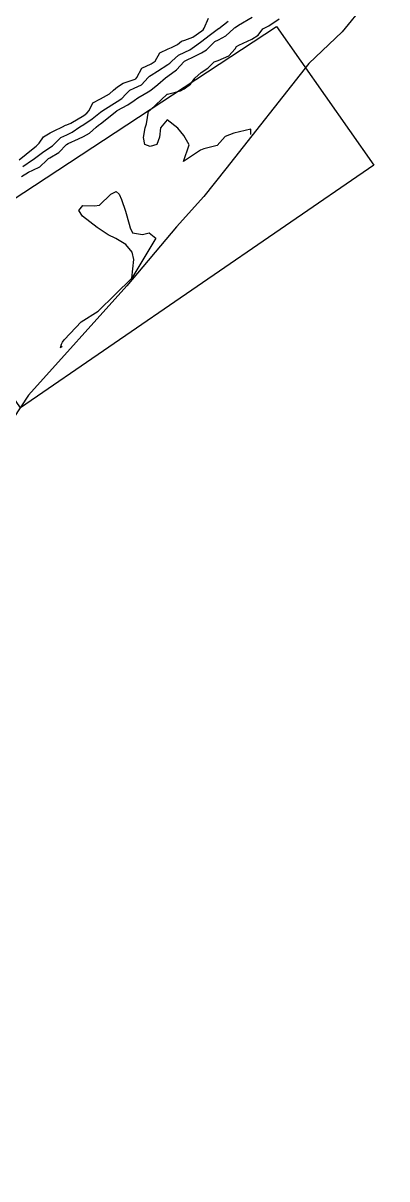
# Model space of a CAD drawing. Header units: metres. Extents: x 307586 to 320046, y 7427249 to 7434250.
# Drawn here: x 313656.2 to 313699.8, y 7432364.5 to 7432502.9 of the extents above; entities that cross this region are included whole.
import ezdxf

# ---------------------------------------------------------------- set-up
doc = ezdxf.new("R2010")
doc.units = ezdxf.units.M
doc.header["$MEASUREMENT"] = 0
for name, color, linetype in [('Area', 45, 'Continuous'), ('Curvas de Nivel 1m', 11, 'Continuous'), ('Curvas de Nivel 5m', 15, 'Continuous'), ('Edificações', 30, 'Continuous')]:
    doc.layers.add(name, color=color, linetype=linetype)

msp = doc.modelspace()

# ---------------------------------------------------------------- linework, layer by layer
at = {"layer": 'Area'}
msp.add_polyline3d([(313699.76, 7432508.42, 734.98), (313694.4, 7432501.81, 735.15), (313690.44, 7432498.05, 735.05), (313680.5, 7432485.41, 734.99), (313677.87, 7432482.11, 735.05), (313674.61, 7432478.47, 735.03), (313668.65, 7432471.43, 741.48), (313656.89, 7432458.32, 734.99), (313654.13, 7432454.14, 734.56), (313640.82, 7432438.3, 736.44), (313636.68, 7432432.8, 737.27), (313625.51, 7432419.22, 736.06), (313617.3, 7432410.41, 735.42), (313596.28, 7432384.78, 730.41), (313588.82, 7432375.49, 726.46), (313576.09, 7432360.73, 725.92)], dxfattribs=at)
at = {"layer": 'Curvas de Nivel 1m', "flags": 128}
for points, elevation in [([(313655.79, 7432486.52), (313657.45, 7432487.86), (313657.81, 7432488.14), (313658.16, 7432488.49), (313658.7, 7432489.25), (313659.47, 7432489.75), (313659.97, 7432489.99), (313660.97, 7432490.47), (313661.3, 7432490.64), (313661.49, 7432490.71), (313661.94, 7432490.9), (313663.5, 7432491.83), (313663.86, 7432492.07), (313664.13, 7432492.42), (313664.6, 7432493.33), (313665.52, 7432493.82), (313666.59, 7432494.39), (313667.07, 7432494.84), (313667.54, 7432495.26), (313668.21, 7432495.7), (313669.55, 7432496.11), (313669.72, 7432496.19), (313669.84, 7432496.36), (313670.43, 7432497.49), (313671.57, 7432497.98), (313672.05, 7432498.33), (313672.59, 7432499.32), (313673.6, 7432499.8), (313673.98, 7432499.93), (313674.73, 7432500.3), (313675.21, 7432500.69), (313675.61, 7432500.83), (313676.53, 7432501.2), (313677.62, 7432501.95), (313677.8, 7432502.08), (313677.92, 7432502.26), (313678.41, 7432503.47)], 732), ([(313656.05, 7432484.52), (313656.9, 7432485.02), (313657.41, 7432485.25), (313658.26, 7432485.65), (313659.1, 7432486.48), (313659.27, 7432486.65), (313659.44, 7432486.74), (313660.52, 7432487.39), (313661.45, 7432488.34), (313661.62, 7432488.46), (313662.88, 7432489.02), (313663.47, 7432489.3), (313664.19, 7432489.71), (313664.97, 7432490.42), (313665.25, 7432490.65), (313665.49, 7432490.82), (313667.44, 7432492.38), (313667.5, 7432492.42), (313668.77, 7432493.1), (313669.52, 7432493.62), (313669.96, 7432493.92), (313670.71, 7432494.35), (313671.22, 7432494.65), (313671.53, 7432494.85), (313672.36, 7432495.51), (313673.26, 7432496.31), (313673.56, 7432496.53), (313674.6, 7432497.26), (313675.52, 7432498.29), (313675.54, 7432498.32), (313675.57, 7432498.33), (313676.88, 7432498.97), (313677.59, 7432499.33), (313678.19, 7432499.66), (313678.77, 7432500.25), (313679.2, 7432500.65), (313679.61, 7432500.87), (313680.5, 7432501.34), (313681.47, 7432502.22), (313681.55, 7432502.29), (313681.62, 7432502.34), (313682.03, 7432502.61), (313683.64, 7432503.57)], 734), ([(313656.22, 7432485.72), (313657.37, 7432486.5), (313657.43, 7432486.55), (313658.55, 7432487.38), (313659.45, 7432487.97), (313659.75, 7432488.18), (313660.04, 7432488.47), (313660.77, 7432489.16), (313661.47, 7432489.5), (313662.12, 7432489.8), (313663.04, 7432490.44), (313663.49, 7432490.73), (313664.52, 7432491.4), (313665.5, 7432492.19), (313665.78, 7432492.41), (313667.51, 7432493.49), (313668.04, 7432493.85), (313668.55, 7432494.37), (313669.03, 7432494.86), (313669.53, 7432495.09), (313670.4, 7432495.49), (313671.21, 7432496.34), (313671.37, 7432496.53), (313671.56, 7432496.65), (313672.34, 7432497.11), (313673.57, 7432497.9), (313673.8, 7432498.07), (313674.02, 7432498.31), (313674.83, 7432499.05), (313675.59, 7432499.4), (313676.19, 7432499.68), (313677.01, 7432500.27), (313677.61, 7432500.72), (313678.49, 7432501.37), (313679.62, 7432502.21), (313679.64, 7432502.22), (313679.66, 7432502.24), (313680.76, 7432503.1)], 733)]:
    msp.add_lwpolyline(points, dxfattribs=dict(at, elevation=elevation))
at = {"layer": 'Curvas de Nivel 5m', "elevation": 735, "flags": 128}
for points in [[(313683.47, 7432489.53), (313683.48, 7432490.19), (313681.47, 7432489.69), (313680.4, 7432489.3), (313679.45, 7432488.24), (313677.88, 7432487.82), (313677.45, 7432487.65), (313675.43, 7432486.29), (313676.12, 7432488.28), (313675.47, 7432489.41), (313674.75, 7432490.3), (313673.49, 7432491.31), (313672.68, 7432490.32), (313672.58, 7432489.21), (313672.24, 7432488.33), (313671.45, 7432488.09), (313670.81, 7432488.35), (313670.63, 7432489.18), (313670.85, 7432490.35), (313671, 7432490.83), (313671.25, 7432492.34), (313671.42, 7432492.43), (313671.5, 7432492.48), (313673.45, 7432494.31), (313673.49, 7432494.35), (313673.52, 7432494.36), (313675.07, 7432494.75), (313675.53, 7432495.01), (313676.26, 7432495.56), (313676.79, 7432496.27), (313677.56, 7432496.94), (313678.34, 7432497.48), (313679.1, 7432498.24), (313679.45, 7432498.37), (313679.58, 7432498.4), (313680.87, 7432498.94), (313681.6, 7432499.77), (313681.76, 7432500.05), (313682.04, 7432500.21), (313683.61, 7432500.94), (313684.36, 7432501.44), (313684.91, 7432502.18), (313685.39, 7432502.41), (313685.63, 7432502.53), (313686.87, 7432503.38)], [(313660.93, 7432464.16), (313660.71, 7432464.01), (313660.84, 7432464.46), (313660.95, 7432464.68), (313661.17, 7432464.96), (313662.54, 7432466.44), (313663.2, 7432467.13), (313665.21, 7432468.41), (313667.24, 7432470.38), (313669.26, 7432472.36), (313669.49, 7432474.56), (313669.3, 7432475.46), (313668.54, 7432476.37), (313667.32, 7432477.08), (313666.44, 7432477.51), (313665.33, 7432478.24), (313665.12, 7432478.41), (313663.35, 7432479.78), (313662.9, 7432480.44), (313663.37, 7432481.04), (313664.78, 7432481.01), (313665.37, 7432481.08), (313666.72, 7432482.39), (313667.39, 7432482.71), (313667.72, 7432482.38), (313668, 7432481.75), (313668.49, 7432480.37), (313668.92, 7432478.79), (313669.04, 7432478.36), (313669.33, 7432477.76), (313670.54, 7432477.56), (313671.33, 7432477.75), (313672.12, 7432477.13), (313669.26, 7432472.36), (313669.26, 7432472.36)]]:
    msp.add_lwpolyline(points, dxfattribs=at)
at = {"layer": 'Edificações'}
msp.add_lwpolyline([(313686.54, 7432502.48), (313698.19, 7432485.87), (313655.92, 7432456.84), (313643.84, 7432474.42), (313686.54, 7432502.48)], close=True, dxfattribs=at)

doc.saveas('drawing.dxf')
